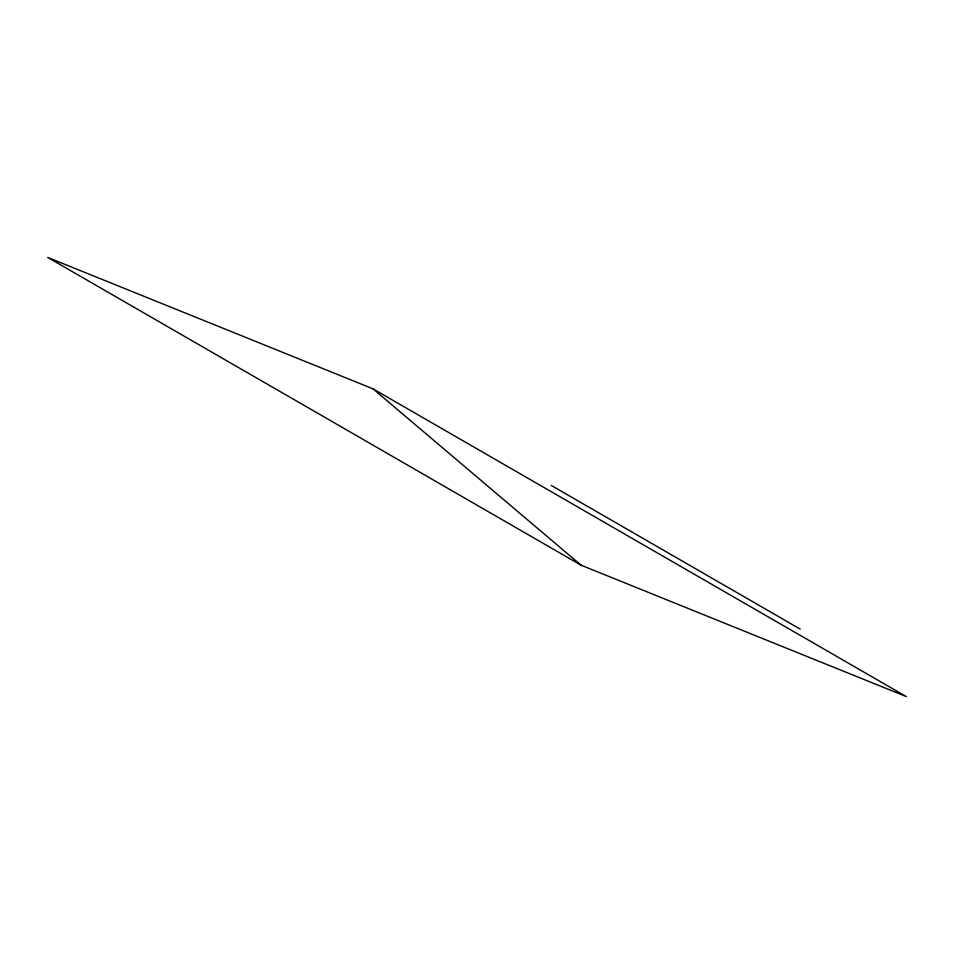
<?xml version="1.0" encoding="UTF-8"?>
<svg xmlns="http://www.w3.org/2000/svg" width="954" height="954" viewBox="0 0 954 954"><rect width="100%" height="100%" fill="white"/><g stroke="black" fill="none" stroke-linecap="round" stroke-linejoin="round"><path stroke-width="1.43" d="M372.954 388.803L47.7 257.425L581.046 565.197L906.3 696.575L372.954 388.803L581.046 565.197M551.317 485.479L800.215 629.103"/></g></svg>
